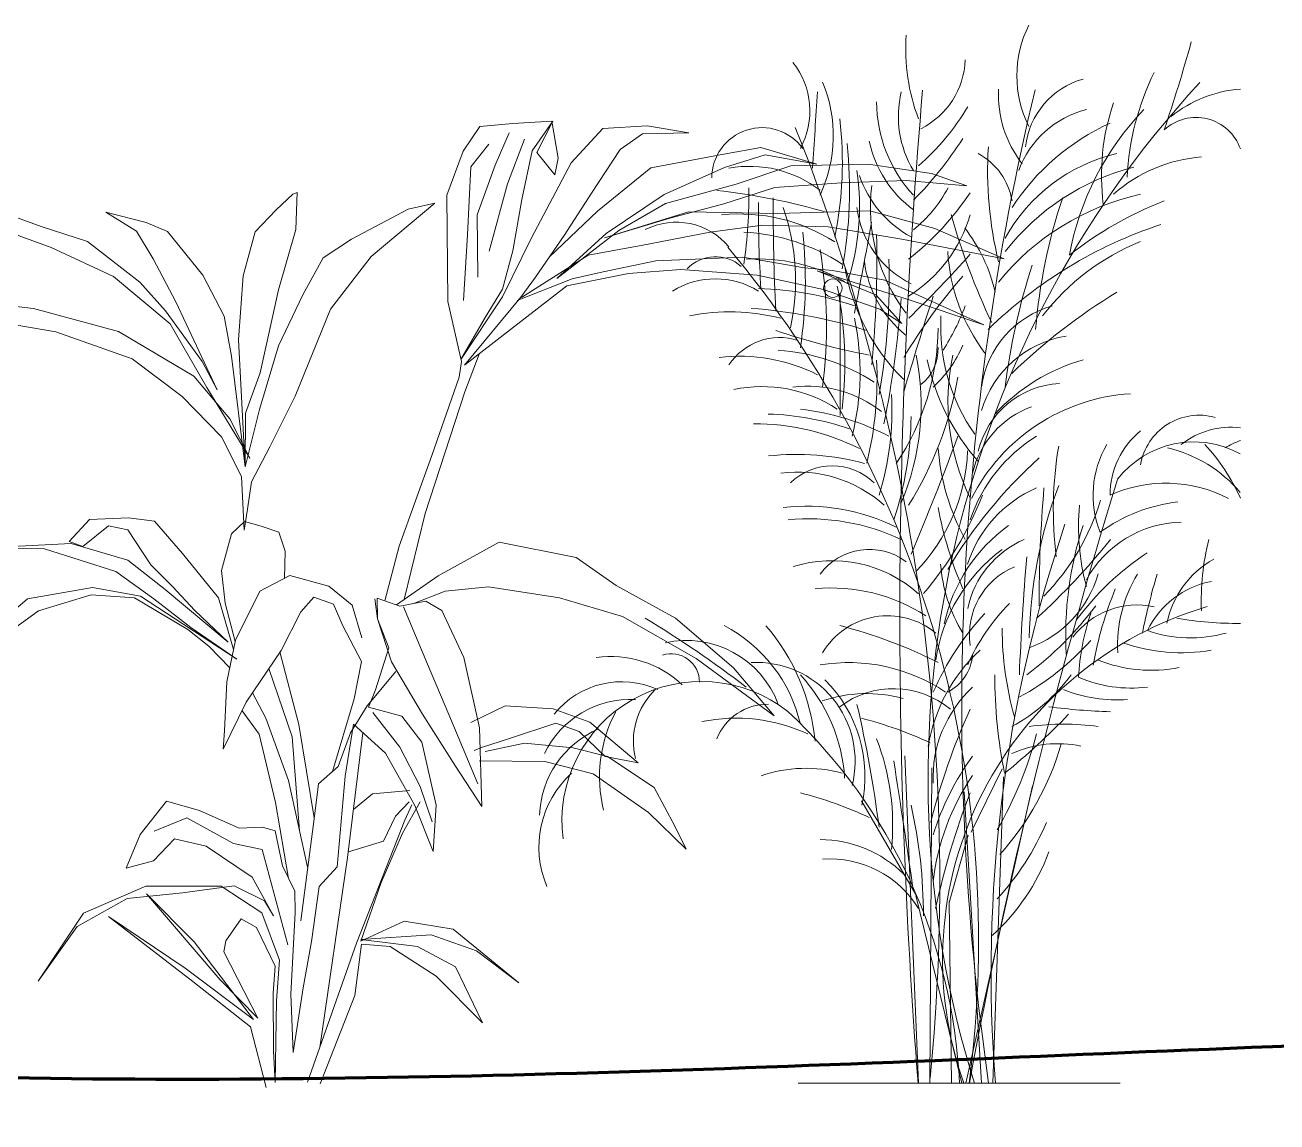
# Model space of a CAD drawing. Header units: millimetres. Extents: x 0 to 77.1, y -22.3 to 58.9.
# Drawn here: x 4.227 to 5.686, y -20.132 to -18.855 of the extents above; entities that cross this region are included whole.
import ezdxf

# ---------------------------------------------------------------- set-up
doc = ezdxf.new("R2010")
doc.units = ezdxf.units.MM
doc.layers.add('01 TERRENO', color=7, linetype='Continuous', lineweight=140)
doc.layers.add('01 Vegetación 1', color=251, linetype='Continuous', lineweight=9)

msp = doc.modelspace()

# ---------------------------------------------------------------- linework, layer by layer
at = {"layer": '01 TERRENO'}
msp.add_spline([(2.7643, -19.9814), (4.11, -20.0782), (5.6803, -20.0441), (9.0453, -19.9814), (11.8341, -20.0816), (12.4645, -20.1456), (18.749, -20.5086)], degree=3, dxfattribs=at)
at = {"layer": '01 Vegetación 1'}
for p, q in [((5.1769, -19.1674), (5.1769, -19.3094)), ((5.1769, -19.1674), (5.1769, -19.3094)), ((5.2521, -19.7055), (5.2682, -20.087)), ((5.2521, -19.7055), (5.2682, -20.087)), ((5.2838, -19.7196), (5.2814, -20.087)), ((5.2838, -19.7196), (5.2814, -20.087)), ((5.3657, -19.7207), (5.3294, -19.7944)), ((5.3657, -19.7207), (5.3294, -19.7944)), ((5.4008, -19.7406), (5.3232, -20.087)), ((5.4008, -19.7406), (5.3232, -20.087)), ((5.3669, -19.7301), (5.3545, -20.087)), ((5.3669, -19.7301), (5.3545, -20.087)), ((5.3212, -19.7476), (5.3413, -20.087)), ((5.3212, -19.7476), (5.3413, -20.087)), ((5.2018, -19.7582), (5.265, -19.867)), ((5.2018, -19.7582), (5.265, -19.867)), ((5.3259, -19.798), (5.3037, -19.8763)), ((5.3259, -19.798), (5.3037, -19.8763)), ((5.265, -19.8682), (5.3184, -20.087)), ((5.265, -19.8682), (5.3184, -20.087)), ((5.3037, -19.8752), (5.3064, -20.087)), ((5.3037, -19.8752), (5.3064, -20.087)), ((5.5031, -20.087), (5.1278, -20.087)), ((5.5031, -20.087), (5.1278, -20.087)), ((5.5031, -20.087), (5.3755, -20.087)), ((5.5031, -20.087), (5.3755, -20.087))]:
    msp.add_line(p, q, dxfattribs=at)
for points in [[(4.6466, -19.5253), (4.6634, -19.4616), (4.7013, -19.3558), (4.7331, -19.2646), (4.7358, -19.2465), (4.7199, -19.1768), (4.7186, -19.0528), (4.7376, -19.0017), (4.757, -18.9728), (4.7956, -18.9693), (4.8412, -18.9666), (4.8483, -19.0097), (4.8446, -19.0293), (4.8234, -19.0031), (4.8422, -18.9667), (4.8183, -19.0013), (4.8061, -19.0578), (4.7957, -19.1177), (4.7836, -19.1624), (4.7635, -19.1954), (4.7351, -19.244), (4.7835, -19.171), (4.8173, -19.1026), (4.8637, -19.0151), (4.9005, -18.9753), (4.952, -18.972), (5.0007, -18.9804), (4.9467, -18.9812), (4.9206, -18.9997), (4.8871, -19.0506), (4.8554, -19.0999), (4.8219, -19.1483), (4.8051, -19.1714), (4.7392, -19.2509), (4.8585, -19.1585), (4.9302, -19.1441), (4.9911, -19.1392), (5.0803, -19.1459), (5.1573, -19.1627), (5.2231, -19.1854), (5.2486, -19.2021), (5.2183, -19.1689), (5.15, -19.141), (5.255, -19.174), (5.344, -19.2037), (5.2289, -19.1519), (5.168, -19.1406), (5.1354, -19.1373), (5.0635, -19.125), (4.9621, -19.1292), (4.901, -19.1419), (4.8648, -19.1501), (4.8006, -19.1755)], [(4.7547, -19.1482), (4.7542, -19.0758), (4.7751, -19.0178), (4.7912, -18.9803)], [(4.738, -19.1754), (4.7428, -19.0989), (4.7466, -19.02), (4.7677, -18.9936)], [(4.7682, -19.1182), (4.7892, -19.0396), (4.809, -18.9874)], [(4.8383, -19.1246), (4.8944, -19.0713), (4.9563, -19.0209), (5.0415, -19.0052), (5.0846, -18.9973), (5.1495, -19.0166), (5.0896, -19.006), (5.0422, -19.0206), (4.972, -19.0521), (4.9042, -19.0973), (4.8467, -19.1498), (4.919, -19.0941), (4.9735, -19.0624), (5.0556, -19.0398), (5.1195, -19.0185), (5.2096, -19.0167), (5.2833, -19.0275), (5.3245, -19.0419), (5.2539, -19.0356), (5.1783, -19.0384), (5.1009, -19.044), (5.0415, -19.0628), (4.9784, -19.0796), (4.9024, -19.1024), (5.0001, -19.0724), (5.1039, -19.0742), (5.2114, -19.0709), (5.2873, -19.0918), (5.3677, -19.1268), (5.2486, -19.1042), (5.163, -19.0897), (5.0864, -19.0876), (5.0255, -19.0959), (4.9469, -19.111), (4.8832, -19.1227), (4.8058, -19.1721)], [(4.1542, -19.0561), (4.2464, -19.0894), (4.3003, -19.1067), (4.3613, -19.1541), (4.3909, -19.1873), (4.4336, -19.2464), (4.4512, -19.2793), (4.4031, -19.1772), (4.3765, -19.1269), (4.3572, -19.0947), (4.3215, -19.0727), (4.3687, -19.0846), (4.3933, -19.0953), (4.4346, -19.1461), (4.4595, -19.1936), (4.468, -19.2401), (4.484, -19.3692), (4.4762, -19.2214), (4.4817, -19.1469), (4.4956, -19.0954), (4.52, -19.07), (4.5392, -19.0515), (4.5444, -19.0498), (4.5427, -19.0927), (4.5226, -19.1631), (4.5013, -19.2596), (4.4841, -19.3066), (4.484, -19.3692), (4.5006, -19.3025), (4.5225, -19.2283), (4.551, -19.1687), (4.5748, -19.1259), (4.6078, -19.1042), (4.6736, -19.0692), (4.7047, -19.0622), (4.6307, -19.1244), (4.5833, -19.1854), (4.5421, -19.287), (4.5126, -19.3457), (4.4913, -19.3865), (4.4866, -19.4183), (4.4827, -19.443), (4.4794, -19.3804), (4.4561, -19.3344), (4.4106, -19.2872), (4.3522, -19.2433), (4.2632, -19.2118), (4.1998, -19.2012)], [(4.1933, -19.1797), (4.2372, -19.1846), (4.3363, -19.2114), (4.424, -19.2634), (4.466, -19.3132), (4.4893, -19.359), (4.4392, -19.2767), (4.3966, -19.2028), (4.3305, -19.1477), (4.258, -19.1136), (4.2034, -19.0938)], [(4.669, -19.5238), (4.6933, -19.4236), (4.7396, -19.2819), (4.7562, -19.2378)], [(4.4703, -19.5819), (4.4529, -19.5215), (4.4108, -19.4702), (4.3781, -19.4326), (4.348, -19.4287), (4.3024, -19.4306), (4.2789, -19.456), (4.2949, -19.4621), (4.3248, -19.4379), (4.347, -19.4424), (4.3738, -19.4833), (4.3991, -19.5086), (4.4252, -19.5365), (4.464, -19.5732), (4.3905, -19.5118), (4.3472, -19.4777), (4.2813, -19.4584), (4.228, -19.461), (4.1867, -19.4629)], [(4.5297, -19.4986), (4.5304, -19.4672), (4.5229, -19.4454), (4.5024, -19.4382), (4.4829, -19.4327), (4.4679, -19.4472), (4.4561, -19.4899), (4.4606, -19.5278), (4.4723, -19.5727)], [(4.2056, -19.464), (4.2502, -19.4648), (4.3332, -19.4912), (4.3773, -19.5229), (4.4206, -19.5563), (4.474, -19.5933), (4.3619, -19.5199), (4.3061, -19.5097), (4.2304, -19.5228), (4.1965, -19.5514)], [(4.6602, -19.53), (4.7085, -19.496), (4.7796, -19.4567), (4.8695, -19.4747), (4.9161, -19.5072), (4.9851, -19.5454), (5.0528, -19.6032), (5.0999, -19.659), (5.0091, -19.5922), (4.9233, -19.5434), (4.8498, -19.5215), (4.7674, -19.509), (4.7167, -19.514), (4.6791, -19.5285)], [(4.6196, -19.5683), (4.6083, -19.5303), (4.5812, -19.5083), (4.5358, -19.4955), (4.5011, -19.5138), (4.4726, -19.5709), (4.4625, -19.6196), (4.4598, -19.6764), (4.4584, -19.6978), (4.4851, -19.6433), (4.5257, -19.5829), (4.5488, -19.5379), (4.5638, -19.521), (4.5867, -19.529), (4.5976, -19.5542), (4.6192, -19.5958), (4.6106, -19.6393), (4.5856, -19.724)], [(4.1875, -19.577), (4.2431, -19.5368), (4.3043, -19.5182), (4.355, -19.5215), (4.4172, -19.5587), (4.4416, -19.578), (4.4659, -19.6031)], [(4.5083, -20.0919), (4.4899, -20.0211), (4.4229, -19.9685), (4.3246, -19.8929), (4.4138, -19.9529), (4.4935, -20.0126), (4.4246, -19.9221), (4.3689, -19.8662), (4.4548, -19.9666), (4.4987, -20.011), (4.4588, -19.934), (4.4615, -19.9211), (4.4791, -19.8956), (4.4971, -19.9055), (4.5186, -19.9505), (4.5163, -19.9821), (4.5169, -20.0491), (4.5187, -20.0862), (4.5204, -19.9908), (4.5239, -19.9437), (4.5032, -19.8884), (4.4557, -19.8574), (4.3681, -19.8576), (4.2954, -19.889), (4.2426, -19.9681), (4.2883, -19.9043), (4.3465, -19.872), (4.4109, -19.8652), (4.4712, -19.8569), (4.5062, -19.8747), (4.5169, -19.8921), (4.4919, -19.847), (4.4386, -19.8108), (4.4017, -19.8025), (4.3772, -19.8278), (4.3454, -19.8366), (4.3615, -19.7974), (4.3921, -19.7584), (4.4307, -19.7694), (4.4767, -19.7901), (4.5042, -19.7888), (4.5186, -19.7932), (4.5275, -19.8339), (4.5415, -19.8633), (4.542, -19.8881), (4.5369, -19.9834), (4.5399, -20.0512), (4.5515, -19.9758), (4.561, -19.922), (4.57, -19.8577), (4.591, -19.835), (4.6004, -19.7294), (4.6101, -19.6687), (4.6473, -19.7027), (4.6815, -19.7634), (4.7029, -19.817), (4.7063, -19.7631), (4.6897, -19.6897), (4.6662, -19.6594), (4.6276, -19.6491), (4.6358, -19.6287), (4.6511, -19.5799), (4.6379, -19.5463), (4.6376, -19.5222), (4.664, -19.5313), (4.6942, -19.5257), (4.7129, -19.5363), (4.7385, -19.591), (4.7569, -19.673), (4.7595, -19.7648), (4.7287, -19.7179), (4.6902, -19.6571), (4.6542, -19.5964), (4.6379, -19.5463), (4.6349, -19.5229)], [(4.6684, -19.5321), (4.6964, -19.5988), (4.7211, -19.6576), (4.7548, -19.7382)], [(4.5643, -19.7777), (4.5465, -19.6693), (4.5244, -19.5847)], [(4.5471, -19.7929), (4.5387, -19.6837), (4.5114, -19.6041)], [(4.5487, -19.8978), (4.5645, -19.7761), (4.5694, -19.7384), (4.592, -19.7182), (4.6065, -19.679), (4.6259, -19.6474), (4.6592, -19.6075)], [(4.5567, -19.8367), (4.5344, -19.7344), (4.5081, -19.6618), (4.4925, -19.6323)], [(4.5345, -19.8486), (4.5192, -19.7599), (4.5, -19.6806), (4.4803, -19.6531)], [(4.6326, -19.6554), (4.6638, -19.6954), (4.6878, -19.7412), (4.7018, -19.7827)], [(4.7467, -19.6667), (4.7866, -19.6475), (4.8424, -19.6511), (4.8851, -19.6666), (4.9417, -19.7139), (4.9033, -19.7064), (4.8729, -19.6774), (4.8456, -19.6676), (4.7918, -19.6856), (4.759, -19.6961), (4.7504, -19.6993)], [(4.5707, -20.0454), (4.6032, -19.8239), (4.621, -19.6788)], [(4.7633, -19.7006), (4.8091, -19.691), (4.8657, -19.6962), (4.9058, -19.7064), (4.9601, -19.7425), (4.9844, -19.7875), (4.9976, -19.8145), (4.9537, -19.7715), (4.8892, -19.7268), (4.8328, -19.7121), (4.7563, -19.7115)], [(4.61, -19.7683), (4.632, -19.7498), (4.6757, -19.7461)], [(4.5565, -20.0858), (4.6135, -19.9237), (4.67, -19.7804), (4.6781, -19.7626)], [(4.5712, -20.0878), (4.6115, -19.9847), (4.6194, -19.9248), (4.6529, -19.9278), (4.7063, -19.9623), (4.7603, -20.0165), (4.7288, -19.9514), (4.6846, -19.9276), (4.6187, -19.9196), (4.7003, -19.9141), (4.7532, -19.9329), (4.8024, -19.9699), (4.7262, -19.9077), (4.6689, -19.8981), (4.6187, -19.9213), (4.6422, -19.853), (4.6672, -19.7958), (4.6875, -19.7593)], [(4.604, -19.8173), (4.6448, -19.805), (4.659, -19.776), (4.6747, -19.7591)], [(4.5335, -19.9257), (4.5038, -19.8146), (4.4703, -19.8079), (4.4158, -19.7777), (4.3778, -19.7935)]]:
    msp.add_lwpolyline(points, dxfattribs=at)
msp.add_circle((5.1683, -19.1611), 0.0107, dxfattribs=at)
msp.add_circle((5.1683, -19.1611), 0.0107, dxfattribs=at)
for centre, radius, start, end in [((5.4847, -18.8824), 0.2315, 176.0987, 200.6439), ((5.4847, -18.8824), 0.2315, 176.0987, 200.6439), ((5.5147, -18.9138), 0.132, 153.4194, 206.5806), ((5.5147, -18.9138), 0.132, 153.4194, 206.5806), ((3.7106, -18.3531), 1.9463, 341.3094, 344.4637), ((3.7106, -18.3531), 1.9463, 341.3094, 344.4637), ((5.2282, -18.8913), 0.0944, 296.9132, 357.5806), ((5.2282, -18.8913), 0.0944, 296.9132, 357.5806), ((5.0504, -18.9548), 0.0912, 331.4287, 38.3749), ((5.0504, -18.9548), 0.0912, 331.4287, 38.3749), ((5.8246, -19.0478), 0.314, 153.938, 177.1004), ((5.8246, -19.0478), 0.314, 153.938, 177.1004), ((5.0076, -18.9838), 0.1613, 334.6452, 22.8619), ((5.0076, -18.9838), 0.1613, 334.6452, 22.8619), ((6.4746, -19.732), 1.1954, 137.3212, 197.2736), ((6.4746, -19.732), 1.1954, 137.3212, 197.2736), ((5.4845, -19.0066), 0.0923, 105.5392, 173.6937), ((5.4845, -19.0066), 0.0923, 105.5392, 173.6937), ((15.6976, -19.6578), 10.572, 176.06611, 176.54832), ((15.6976, -19.6578), 10.572, 176.06611, 176.54832), ((5.3656, -18.9611), 0.121, 166.3506, 211.4222), ((5.3656, -18.9611), 0.121, 166.3506, 211.4222), ((12.2577, -19.5407), 7.0114, 175.00621, 184.4688), ((12.2577, -19.5407), 7.0114, 175.00621, 184.4688), ((8.3911, -19.6495), 3.0726, 166.4636, 188.1846), ((8.3911, -19.6495), 3.0726, 166.4636, 188.1846), ((5.492, -18.9356), 0.1309, 177.3442, 217.9808), ((5.492, -18.9356), 0.1309, 177.3442, 217.9808), ((5.6541, -19.076), 0.1471, 94.3374, 128.6466), ((5.6541, -19.076), 0.1471, 94.3374, 128.6466), ((5.3789, -18.9439), 0.1596, 180.0449, 223.0627), ((5.3789, -18.9439), 0.1596, 180.0449, 223.0627), ((5.0877, -18.8098), 0.2759, 310.8381, 329.5115), ((5.0877, -18.8098), 0.2759, 310.8381, 329.5115), ((5.4913, -19.0631), 0.1134, 104.0903, 159.8459), ((5.4913, -19.0631), 0.1134, 104.0903, 159.8459), ((5.7678, -19.1814), 0.3292, 136.0921, 169.6848), ((5.7678, -19.1814), 0.3292, 136.0921, 169.6848), ((5.7451, -19.03), 0.2639, 161.2834, 187.2884), ((5.7451, -19.03), 0.2639, 161.2834, 187.2884), ((4.7537, -19.0153), 0.4257, 348.3119, 6.9123), ((4.7537, -19.0153), 0.4257, 348.3119, 6.9123), ((5.6016, -19.2125), 0.2674, 114.3639, 147.1246), ((5.6016, -19.2125), 0.2674, 114.3639, 147.1246), ((5.5914, -19.017), 0.0547, 19.3897, 132.6304), ((5.5914, -19.017), 0.0547, 19.3897, 132.6304), ((5.0859, -19.0328), 0.0586, 35.9606, 179.9563), ((5.0859, -19.0328), 0.0586, 35.9606, 179.9563), ((2.9253, -19.8506), 2.3676, 354.4106, 21.7338), ((2.9253, -19.8506), 2.3676, 354.4106, 21.7338), ((4.6923, -19.0465), 0.4955, 349.2699, 6.2349), ((4.6923, -19.0465), 0.4955, 349.2699, 6.2349), ((5.3415, -18.9624), 0.1336, 191.8394, 233.6642), ((5.3415, -18.9624), 0.1336, 191.8394, 233.6642), ((4.9459, -18.7465), 0.4444, 315.3978, 327.244), ((4.9459, -18.7465), 0.4444, 315.3978, 327.244), ((5.8014, -19.024), 0.4528, 176.5096, 193.5814), ((5.8014, -19.024), 0.4528, 176.5096, 193.5814), ((5.3013, -19.0719), 0.0767, 9.3256, 61.7872), ((5.3013, -19.0719), 0.0767, 9.3256, 61.7872), ((5.5449, -19.1999), 0.2009, 103.1724, 151.0844), ((5.5449, -19.1999), 0.2009, 103.1724, 151.0844), ((5.6108, -19.1821), 0.1743, 94.3139, 131.5228), ((5.6108, -19.1821), 0.1743, 94.3139, 131.5228), ((5.0712, -19.1543), 0.1351, 52.5098, 100.1659), ((5.0712, -19.1543), 0.1351, 52.5098, 100.1659), ((4.9089, -19.0656), 0.2905, 341.8695, 8.1851), ((4.9089, -19.0656), 0.2905, 341.8695, 8.1851), ((5.5871, -19.287), 0.2755, 104.3414, 142.3049), ((5.5871, -19.287), 0.2755, 104.3414, 142.3049), ((5.3221, -18.9877), 0.1299, 198.95, 241.1499), ((5.3221, -18.9877), 0.1299, 198.95, 241.1499), ((5.4144, -19.0672), 0.2024, 172.6843, 217.4729), ((5.4144, -19.0672), 0.2024, 172.6843, 217.4729), ((4.9485, -19.8057), 0.7632, 73.7547, 83.6408), ((4.9485, -19.8057), 0.7632, 73.7547, 83.6408), ((4.5795, -19.0571), 0.491, 351.1067, 1.5043), ((4.5795, -19.0571), 0.491, 351.1067, 1.5043), ((7.4042, -19.0715), 2.3053, 179.6085, 182.8843), ((7.4042, -19.0715), 2.3053, 179.6085, 182.8843), ((5.0473, -18.8615), 0.3383, 308.2199, 326.1476), ((5.0473, -18.8615), 0.3383, 308.2199, 326.1476), ((5.1633, -18.9705), 0.1575, 308.9519, 332.0627), ((5.1633, -18.9705), 0.1575, 308.9519, 332.0627), ((5.5899, -19.3388), 0.294, 102.4137, 141.0708), ((5.5899, -19.3388), 0.294, 102.4137, 141.0708), ((6.0531, -19.2622), 0.6508, 161.481, 175.3198), ((6.0531, -19.2622), 0.6508, 161.481, 175.3198), ((6.3853, -19.0743), 1.3036, 179.4335, 183.8424), ((6.3853, -19.0743), 1.3036, 179.4335, 183.8424), ((4.8664, -19.1525), 0.2585, 347.724, 19.2868), ((4.8664, -19.1525), 0.2585, 347.724, 19.2868), ((5.3104, -19.053), 0.1149, 187.0975, 243.6652), ((5.3104, -19.053), 0.1149, 187.0975, 243.6652), ((5.7109, -19.4619), 0.4318, 111.2669, 128.1882), ((5.7109, -19.4619), 0.4318, 111.2669, 128.1882), ((4.986, -19.1642), 0.0799, 39.8784, 116.8686), ((4.986, -19.1642), 0.0799, 39.8784, 116.8686), ((5.0597, -19.2799), 0.2052, 57.2767, 95.8446), ((5.0597, -19.2799), 0.2052, 57.2767, 95.8446), ((-13.1035, -15.6718), 18.6322, 349.11495, 349.44662), ((-13.1035, -15.6718), 18.6322, 349.11495, 349.44662), ((5.1692, -19.0296), 0.1656, 301.8478, 343.8227), ((5.1692, -19.0296), 0.1656, 301.8478, 343.8227), ((6.0823, -18.8558), 0.8067, 195.7827, 205.3545), ((6.0823, -18.8558), 0.8067, 195.7827, 205.3545), ((5.0525, -19.3279), 0.2324, 56.9771, 87.0377), ((5.0525, -19.3279), 0.2324, 56.9771, 87.0377), ((4.5919, -19.1516), 0.5444, 351.6758, 5.8844), ((4.5919, -19.1516), 0.5444, 351.6758, 5.8844), ((3.9272, -19.1259), 1.2924, 354.4679, 1.2064), ((3.9272, -19.1259), 1.2924, 354.4679, 1.2064), ((5.1712, -19.2082), 0.1909, 12.8317, 37.8904), ((5.1712, -19.2082), 0.1909, 12.8317, 37.8904), ((5.7132, -19.5816), 0.5207, 108.2249, 134.3271), ((5.7132, -19.5816), 0.5207, 108.2249, 134.3271), ((4.0792, -19.9196), 1.2589, 352.3603, 39.8207), ((4.0792, -19.9196), 1.2589, 352.3603, 39.8207), ((4.6223, -19.2056), 0.5386, 352.4596, 9.5882), ((4.6223, -19.2056), 0.5386, 352.4596, 9.5882), ((5.6285, -19.3597), 0.2726, 111.9171, 142.4146), ((5.6285, -19.3597), 0.2726, 111.9171, 142.4146), ((5.0316, -19.1695), 0.0451, 48.2028, 136.9993), ((5.0316, -19.1695), 0.0451, 48.2028, 136.9993), ((5.0799, -19.3395), 0.2125, 61.2799, 93.3761), ((5.0799, -19.3395), 0.2125, 61.2799, 93.3761), ((5.3354, -19.113), 0.1315, 187.5002, 231.6112), ((5.3354, -19.113), 0.1315, 187.5002, 231.6112), ((4.4801, -19.1517), 0.7539, 349.8252, 1.8505), ((4.4801, -19.1517), 0.7539, 349.8252, 1.8505), ((4.4361, -18.3349), 1.1895, 313.6152, 318.5946), ((4.4361, -18.3349), 1.1895, 313.6152, 318.5946), ((5.5178, -19.1064), 0.216, 183.2143, 217.0826), ((5.5178, -19.1064), 0.216, 183.2143, 217.0826), ((5.4219, -19.0945), 0.2433, 189.7872, 225.3501), ((5.4219, -19.0945), 0.2433, 189.7872, 225.3501), ((6.1022, -19.3647), 0.7384, 161.8193, 173.1068), ((6.1022, -19.3647), 0.7384, 161.8193, 173.1068), ((5.0316, -19.2451), 0.0949, 58.106, 121.894), ((5.0316, -19.2451), 0.0949, 58.106, 121.894), ((4.7111, -19.249), 0.4711, 353.5419, 11.0411), ((4.7111, -19.249), 0.4711, 353.5419, 11.0411), ((5.8253, -19.5876), 0.6705, 138.9532, 148.9558), ((5.8253, -19.5876), 0.6705, 138.9532, 148.9558), ((5.0745, -19.5235), 0.3619, 70.8045, 88.8575), ((5.0745, -19.5235), 0.3619, 70.8045, 88.8575), ((4.0283, -19.0801), 1.2232, 348.725, 355.6354), ((4.0283, -19.0801), 1.2232, 348.725, 355.6354), ((9.1378, -20.4176), 4.0494, 162.0594, 163.7132), ((9.1378, -20.4176), 4.0494, 162.0594, 163.7132), ((5.8588, -19.7569), 0.6919, 121.3192, 134.1374), ((5.8588, -19.7569), 0.6919, 121.3192, 134.1374), ((5.0481, -19.4338), 0.2451, 75.9519, 100.9535), ((5.0481, -19.4338), 0.2451, 75.9519, 100.9535), ((5.0293, -19.7788), 0.5958, 72.5576, 85.7764), ((5.0293, -19.7788), 0.5958, 72.5576, 85.7764), ((5.0721, -19.0887), 0.2671, 327.2237, 339.6122), ((5.0721, -19.0887), 0.2671, 327.2237, 339.6122), ((5.4547, -19.2917), 0.1142, 105.4296, 172.1601), ((5.4547, -19.2917), 0.1142, 105.4296, 172.1601), ((4.8985, -19.2587), 0.3016, 345.6271, 11.9839), ((4.8985, -19.2587), 0.3016, 345.6271, 11.9839), ((5.5127, -19.2055), 0.2188, 176.8285, 215.0815), ((5.5127, -19.2055), 0.2188, 176.8285, 215.0815), ((5.3531, -18.4761), 0.7761, 251.1052, 259.427), ((5.3531, -18.4761), 0.7761, 251.1052, 259.427), ((5.0027, -19.2047), 0.2883, 326.1943, 359.4323), ((5.0027, -19.2047), 0.2883, 326.1943, 359.4323), ((5.4593, -19.3383), 0.1228, 99.0387, 163.6192), ((5.4593, -19.3383), 0.1228, 99.0387, 163.6192), ((5.1064, -19.2892), 0.0706, 72.5214, 146.7609), ((5.1064, -19.2892), 0.0706, 72.5214, 146.7609), ((5.238, -19.2318), 0.053, 308.3989, 1.5367), ((5.238, -19.2318), 0.053, 308.3989, 1.5367), ((5.1905, -19.1729), 0.1402, 312.4894, 337.0377), ((5.1905, -19.1729), 0.1402, 312.4894, 337.0377), ((5.0603, -19.4401), 0.1997, 63.139, 97.0226), ((5.0603, -19.4401), 0.1997, 63.139, 97.0226), ((5.0875, -19.4713), 0.2386, 57.2817, 85.8702), ((5.0875, -19.4713), 0.2386, 57.2817, 85.8702), ((4.7928, -19.2648), 0.427, 346.4216, 2.6913), ((4.7928, -19.2648), 0.427, 346.4216, 2.6913), ((4.9801, -19.2973), 0.291, 337.0235, 11.5476), ((4.9801, -19.2973), 0.291, 337.0235, 11.5476), ((5.5343, -19.1904), 0.2616, 191.9525, 221.2079), ((5.5343, -19.1904), 0.2616, 191.9525, 221.2079), ((5.5592, -19.293), 0.2568, 167.8692, 205.9021), ((5.5592, -19.293), 0.2568, 167.8692, 205.9021), ((5.5218, -19.4604), 0.2246, 106.0541, 137.1255), ((5.5218, -19.4604), 0.2246, 106.0541, 137.1255), ((5.0859, -19.4342), 0.1585, 56.4839, 101.9624), ((5.0859, -19.4342), 0.1585, 56.4839, 101.9624), ((5.1391, -19.4144), 0.1392, 51.8684, 97.1033), ((5.1391, -19.4144), 0.1392, 51.8684, 97.1033), ((4.9075, -19.1939), 0.4125, 327.7968, 350.1031), ((4.9075, -19.1939), 0.4125, 327.7968, 350.1031), ((5.4378, -19.3751), 0.1031, 93.1382, 166.4356), ((5.4378, -19.3751), 0.1031, 93.1382, 166.4356), ((4.9008, -19.3035), 0.3363, 342.9114, 3.1738), ((4.9008, -19.3035), 0.3363, 342.9114, 3.1738), ((5.5292, -19.5071), 0.2236, 93.6544, 153.126), ((5.5292, -19.5071), 0.2236, 93.6544, 153.126), ((5.0962, -19.5991), 0.2991, 62.6295, 83.4101), ((5.0962, -19.5991), 0.2991, 62.6295, 83.4101), ((5.4372, -19.4016), 0.1091, 110.0238, 166.6711), ((5.4372, -19.4016), 0.1091, 110.0238, 166.6711), ((5.0787, -19.587), 0.2678, 63.2519, 90.581), ((5.0787, -19.587), 0.2678, 63.2519, 90.581), ((5.0838, -19.6282), 0.3206, 71.0786, 88.3246), ((5.0838, -19.6282), 0.3206, 71.0786, 88.3246), ((4.8573, -19.3054), 0.4022, 341.8111, 359.2511), ((4.8573, -19.3054), 0.4022, 341.8111, 359.2511), ((5.5948, -19.3779), 0.0689, 74.2864, 170.6192), ((5.5948, -19.3779), 0.0689, 74.2864, 170.6192), ((2.7519, -18.3983), 2.7273, 336.8386, 339.9455), ((2.7519, -18.3983), 2.7273, 336.8386, 339.9455), ((5.5007, -19.4885), 0.1818, 121.5226, 161.5311), ((5.5007, -19.4885), 0.1818, 121.5226, 161.5311), ((5.5872, -19.4018), 0.0959, 129.064, 180.216), ((5.5872, -19.4018), 0.0959, 129.064, 180.216), ((5.6327, -19.4191), 0.0961, 83.8508, 127.6197), ((5.6327, -19.4191), 0.0961, 83.8508, 127.6197), ((5.5599, -19.3255), 0.2699, 184.7474, 208.3878), ((5.5599, -19.3255), 0.2699, 184.7474, 208.3878), ((5.8628, -19.4191), 0.4377, 170.2576, 187.1942), ((5.8628, -19.4191), 0.4377, 170.2576, 187.1942), ((5.5894, -19.4024), 0.118, 149.8137, 201.3817), ((5.5894, -19.4024), 0.118, 149.8137, 201.3817), ((5.5886, -19.4524), 0.1123, 61.0689, 142.2803), ((5.5886, -19.4524), 0.1123, 61.0689, 142.2803), ((5.5214, -19.5021), 0.1594, 40.3246, 76.6406), ((5.5214, -19.5021), 0.1594, 40.3246, 76.6406), ((5.4283, -19.5023), 0.2354, 24.2164, 42.5794), ((5.4283, -19.5023), 0.2354, 24.2164, 42.5794), ((5.6688, -19.4159), 0.0815, 108.4842, 122.29), ((5.6688, -19.4159), 0.0815, 108.4842, 122.29), ((5.1262, -19.659), 0.3043, 74.9895, 96.2178), ((5.1262, -19.659), 0.3043, 74.9895, 96.2178), ((5.1111, -19.3419), 0.2144, 315.9283, 357.6455), ((5.1111, -19.3419), 0.2144, 315.9283, 357.6455), ((5.7884, -19.7784), 0.566, 132.1584, 149.2241), ((5.7884, -19.7784), 0.566, 132.1584, 149.2241), ((5.1271, -19.5266), 0.1514, 48.2205, 97.4049), ((5.1271, -19.5266), 0.1514, 48.2205, 97.4049), ((5.1677, -19.4371), 0.0692, 45.2652, 134.7348), ((5.1677, -19.4371), 0.0692, 45.2652, 134.7348), ((11.3997, -21.2025), 6.1739, 162.86717, 169.59047), ((11.3997, -21.2025), 6.1739, 162.86717, 169.59047), ((5.9398, -19.5814), 0.543, 159.4507, 178.6266), ((5.9398, -19.5814), 0.543, 159.4507, 178.6266), ((5.5562, -19.5464), 0.1582, 62.5127, 114.2153), ((5.5562, -19.5464), 0.1582, 62.5127, 114.2153), ((4.9704, -19.2567), 0.3996, 319.3948, 338.6435), ((4.9704, -19.2567), 0.3996, 319.3948, 338.6435), ((5.4619, -19.5253), 0.1431, 113.1753, 162.6075), ((5.4619, -19.5253), 0.1431, 113.1753, 162.6075), ((7.0484, -19.5307), 1.6399, 175.2087, 180.0175), ((7.0484, -19.5307), 1.6399, 175.2087, 180.0175), ((5.1382, -19.6474), 0.2324, 63.4121, 96.8699), ((5.1382, -19.6474), 0.2324, 63.4121, 96.8699), ((5.7333, -19.3341), 0.45, 190.5678, 203.1698), ((5.7333, -19.3341), 0.45, 190.5678, 203.1698), ((5.2172, -19.3281), 0.2748, 315.8019, 343.1041), ((5.2172, -19.3281), 0.2748, 315.8019, 343.1041), ((5.7195, -19.4395), 0.265, 174.4561, 195.0758), ((5.7195, -19.4395), 0.265, 174.4561, 195.0758), ((5.593, -19.6021), 0.1935, 96.7911, 125.9232), ((5.593, -19.6021), 0.1935, 96.7911, 125.9232), ((5.1407, -19.6803), 0.2506, 64.6544, 95.6276), ((5.1407, -19.6803), 0.2506, 64.6544, 95.6276), ((6.9852, -19.9592), 1.6326, 161.3111, 184.4894), ((6.9852, -19.9592), 1.6326, 161.3111, 184.4894), ((5.5767, -19.5624), 0.1288, 91.1861, 151.3066), ((5.5767, -19.5624), 0.1288, 91.1861, 151.3066), ((5.484, -19.592), 0.1902, 125.7068, 167.7935), ((5.484, -19.592), 0.1902, 125.7068, 167.7935), ((5.8527, -19.5654), 0.4132, 161.9748, 183.0232), ((5.8527, -19.5654), 0.4132, 161.9748, 183.0232), ((5.2107, -19.537), 0.0717, 53.1517, 143.0978), ((5.2107, -19.537), 0.0717, 53.1517, 143.0978), ((5.483, -19.6235), 0.197, 126.5944, 171.4447), ((5.483, -19.6235), 0.197, 126.5944, 171.4447), ((5.4354, -19.5572), 0.1124, 113.0813, 168.0792), ((5.4354, -19.5572), 0.1124, 113.0813, 168.0792), ((4.8531, -18.941), 0.819, 312.4292, 321.2295), ((4.8531, -18.941), 0.819, 312.4292, 321.2295), ((5.8865, -19.5248), 0.2891, 165.7853, 182.3927), ((5.8865, -19.5248), 0.2891, 165.7853, 182.3927), ((5.1673, -19.6296), 0.1512, 48.2103, 107.4623), ((5.1673, -19.6296), 0.1512, 48.2103, 107.4623), ((8.6112, -19.7441), 3.2284, 175.1993, 177.6442), ((8.6112, -19.7441), 3.2284, 175.1993, 177.6442), ((5.711, -19.7373), 0.321, 123.3332, 143.8341), ((5.711, -19.7373), 0.321, 123.3332, 143.8341), ((5.6654, -19.573), 0.1101, 119.0454, 168.5998), ((5.6654, -19.573), 0.1101, 119.0454, 168.5998), ((5.4741, -19.4687), 0.1808, 184.355, 211.3041), ((5.4741, -19.4687), 0.1808, 184.355, 211.3041), ((5.4134, -19.5646), 0.086, 112.9524, 188.2984), ((5.4134, -19.5646), 0.086, 112.9524, 188.2984), ((5.3529, -19.4582), 0.1294, 289.9252, 343.9866), ((5.3529, -19.4582), 0.1294, 289.9252, 343.9866), ((5.6605, -19.577), 0.1605, 148.8394, 183.0691), ((5.6605, -19.577), 0.1605, 148.8394, 183.0691), ((6.2665, -19.7107), 0.7523, 163.2552, 168.6539), ((6.2665, -19.7107), 0.7523, 163.2552, 168.6539), ((5.6292, -19.6057), 0.1051, 100.9919, 154.1091), ((5.6292, -19.6057), 0.1051, 100.9919, 154.1091), ((5.1666, -19.7133), 0.2031, 57.196, 95.3493), ((5.1666, -19.7133), 0.2031, 57.196, 95.3493), ((5.9105, -19.6793), 0.4461, 157.8522, 169.7503), ((5.9105, -19.6793), 0.4461, 157.8522, 169.7503), ((5.7245, -19.9432), 0.4284, 106.2737, 199.6014), ((5.7245, -19.9432), 0.4284, 106.2737, 199.6014), ((5.5388, -19.6927), 0.2327, 135.0412, 156.4918), ((5.5388, -19.6927), 0.2327, 135.0412, 156.4918), ((5.1551, -19.2918), 0.3991, 306.8075, 323.1521), ((5.1551, -19.2918), 0.3991, 306.8075, 323.1521), ((5.5228, -19.6234), 0.0934, 77.8258, 143.2601), ((5.5228, -19.6234), 0.0934, 77.8258, 143.2601), ((4.2626, -20.6787), 1.3254, 52.6114, 58.7646), ((4.2626, -20.6787), 1.3254, 52.6114, 58.7646), ((5.2321, -19.6309), 0.0883, 50.6176, 149.1019), ((5.2321, -19.6309), 0.0883, 50.6176, 149.1019), ((5.5852, -19.7628), 0.3274, 137.0689, 156.3462), ((5.5852, -19.7628), 0.3274, 137.0689, 156.3462), ((5.738, -19.6302), 0.2841, 161.4382, 176.7771), ((5.738, -19.6302), 0.2841, 161.4382, 176.7771), ((5.6392, -19.1396), 0.4119, 260.1852, 270.5213), ((5.6392, -19.1396), 0.4119, 260.1852, 270.5213), ((4.9619, -19.7076), 0.173, 13.0184, 62.5691), ((4.9619, -19.7076), 0.173, 13.0184, 62.5691), ((4.9068, -19.7118), 0.242, 5.4682, 40.6615), ((4.9068, -19.7118), 0.242, 5.4682, 40.6615), ((5.0402, -20.0917), 0.5546, 63.1193, 75.7938), ((5.0402, -20.0917), 0.5546, 63.1193, 75.7938), ((5.7521, -19.5558), 0.3866, 180.1751, 195.6495), ((5.7521, -19.5558), 0.3866, 180.1751, 195.6495), ((5.585, -19.4165), 0.1519, 250.6309, 285.7935), ((5.585, -19.4165), 0.1519, 250.6309, 285.7935), ((4.9977, -19.6856), 0.1142, 20.432, 102.5552), ((4.9977, -19.6856), 0.1142, 20.432, 102.5552), ((5.47, -19.725), 0.1929, 132.4784, 170.8866), ((5.47, -19.725), 0.1929, 132.4784, 170.8866), ((5.2456, -19.3752), 0.297, 298.1127, 318.6853), ((5.2456, -19.3752), 0.297, 298.1127, 318.6853), ((5.5743, -19.3772), 0.2084, 250.8585, 279.6212), ((5.5743, -19.3772), 0.2084, 250.8585, 279.6212), ((4.91, -19.7114), 0.1213, 46.8901, 98.2371), ((4.91, -19.7114), 0.1213, 46.8901, 98.2371), ((4.98, -19.6198), 0.033, 359.8116, 107.7186), ((4.98, -19.6198), 0.033, 359.8116, 107.7186), ((5.0795, -19.7117), 0.1148, 345.5736, 93.1684), ((5.0795, -19.7117), 0.1148, 345.5736, 93.1684), ((5.1868, -19.7997), 0.2026, 56.1831, 99.4908), ((5.1868, -19.7997), 0.2026, 56.1831, 99.4908), ((5.2764, -19.583), 0.055, 298.2806, 354.3051), ((5.2764, -19.583), 0.055, 298.2806, 354.3051), ((5.5392, -19.4371), 0.1689, 248.4775, 281.1417), ((5.5392, -19.4371), 0.1689, 248.4775, 281.1417), ((4.9859, -19.7446), 0.1966, 3.7646, 42.6611), ((4.9859, -19.7446), 0.1966, 3.7646, 42.6611), ((5.9395, -19.6109), 0.5826, 180.0434, 191.3848), ((5.9395, -19.6109), 0.5826, 180.0434, 191.3848), ((5.2789, -19.49), 0.2063, 298.3726, 323.9594), ((5.2789, -19.49), 0.2063, 298.3726, 323.9594), ((4.9225, -19.7202), 0.1008, 65.4995, 141.2664), ((4.9225, -19.7202), 0.1008, 65.4995, 141.2664), ((5.0152, -19.7815), 0.1624, 51.7087, 187.3357), ((5.0152, -19.7815), 0.1624, 51.7087, 187.3357), ((5.0462, -19.7297), 0.1595, 347.8893, 44.9097), ((5.0462, -19.7297), 0.1595, 347.8893, 44.9097), ((5.4284, -19.7309), 0.1433, 132.7548, 182.6061), ((5.4284, -19.7309), 0.1433, 132.7548, 182.6061), ((5.516, -19.4694), 0.1574, 246.9538, 276.7972), ((5.516, -19.4694), 0.1574, 246.9538, 276.7972), ((4.933, -19.7516), 0.1117, 87.2066, 154.2304), ((4.933, -19.7516), 0.1117, 87.2066, 154.2304), ((5.02, -19.6887), 0.084, 134.281, 193.8064), ((5.02, -19.6887), 0.084, 134.281, 193.8064), ((5.2077, -19.7942), 0.161, 74.6454, 108.8241), ((5.2077, -19.7942), 0.161, 74.6454, 108.8241), ((5.239, -19.7312), 0.1037, 50.2557, 127.1996), ((5.239, -19.7312), 0.1037, 50.2557, 127.1996), ((5.499, -19.4743), 0.1662, 248.1465, 274.373), ((5.499, -19.4743), 0.1662, 248.1465, 274.373), ((5.0572, -19.7302), 0.1607, 151.8154, 193.9228), ((5.0572, -19.7302), 0.1607, 151.8154, 193.9228), ((5.0926, -19.71), 0.0643, 89.4423, 157.9005), ((5.0926, -19.71), 0.0643, 89.4423, 157.9005), ((4.6839, -20.1162), 0.6326, 2.6509, 46.9366), ((4.6839, -20.1162), 0.6326, 2.6509, 46.9366), ((3.7677, -19.977), 1.4666, 7.3676, 13.0548), ((3.7677, -19.977), 1.4666, 7.3676, 13.0548), ((6.0378, -19.9723), 0.7788, 155.6703, 165.9479), ((6.0378, -19.9723), 0.7788, 155.6703, 165.9479), ((5.5151, -18.909), 0.7457, 262.6658, 268.1911), ((5.5151, -18.909), 0.7457, 262.6658, 268.1911), ((5.0557, -19.8606), 0.1988, 65.1905, 101.5534), ((5.0557, -19.8606), 0.1988, 65.1905, 101.5534), ((5.0863, -20.1118), 0.4644, 65.0951, 75.6225), ((5.0863, -20.1118), 0.4644, 65.0951, 75.6225), ((4.8563, -19.0961), 0.8118, 309.1104, 316.2707), ((4.8563, -19.0961), 0.8118, 309.1104, 316.2707), ((5.4372, -19.9513), 0.2826, 81.8383, 98.1617), ((5.4372, -19.9513), 0.2826, 81.8383, 98.1617), ((4.9401, -19.7787), 0.1135, 113.1649, 177.921), ((4.9401, -19.7787), 0.1135, 113.1649, 177.921), ((4.9681, -19.5657), 0.4522, 330.0086, 345.3524), ((4.9681, -19.5657), 0.4522, 330.0086, 345.3524), ((4.9602, -19.786), 0.2778, 354.0671, 21.1324), ((4.9602, -19.786), 0.2778, 354.0671, 21.1324), ((5.1233, -19.603), 0.3234, 317.7481, 344.1095), ((5.1233, -19.603), 0.3234, 317.7481, 344.1095), ((5.43, -19.8192), 0.1277, 77.6879, 114.5336), ((5.43, -19.8192), 0.1277, 77.6879, 114.5336), ((-15.1492, -22.8686), 20.6315, 8.37559, 8.80194), ((-15.1492, -22.8686), 20.6315, 8.37559, 8.80194), ((5.5887, -19.8921), 0.3179, 144.1427, 162.6965), ((5.5887, -19.8921), 0.3179, 144.1427, 162.6965), ((4.942, -19.8119), 0.1161, 132.2292, 203.2238), ((4.942, -19.8119), 0.1161, 132.2292, 203.2238), ((5.1366, -19.8812), 0.161, 74.6454, 108.8241), ((5.1366, -19.8812), 0.161, 74.6454, 108.8241), ((5.5538, -19.8818), 0.2702, 145.5035, 173.6519), ((5.5538, -19.8818), 0.2702, 145.5035, 173.6519), ((5.0152, -20.1987), 0.4644, 65.0951, 75.6225), ((5.0152, -20.1987), 0.4644, 65.0951, 75.6225), ((6.1826, -20.0768), 0.9152, 159.0012, 167.804), ((6.1826, -20.0768), 0.9152, 159.0012, 167.804), ((4.6931, -19.8914), 0.5807, 359.9334, 12.7553), ((4.6931, -19.8914), 0.5807, 359.9334, 12.7553), ((5.132, -19.6621), 0.3098, 317.3328, 336.9765), ((5.132, -19.6621), 0.3098, 317.3328, 336.9765), ((5.1531, -19.9425), 0.1393, 45.4062, 89.8608), ((5.1531, -19.9425), 0.1393, 45.4062, 89.8608), ((5.1655, -19.9459), 0.1201, 31.3321, 94.3995), ((5.1655, -19.9459), 0.1201, 31.3321, 94.3995), ((5.1859, -19.7301), 0.2499, 312.2964, 339.5134), ((5.1859, -19.7301), 0.2499, 312.2964, 339.5134)]:
    msp.add_arc(centre, radius, start, end, dxfattribs=at)

doc.saveas('drawing.dxf')
